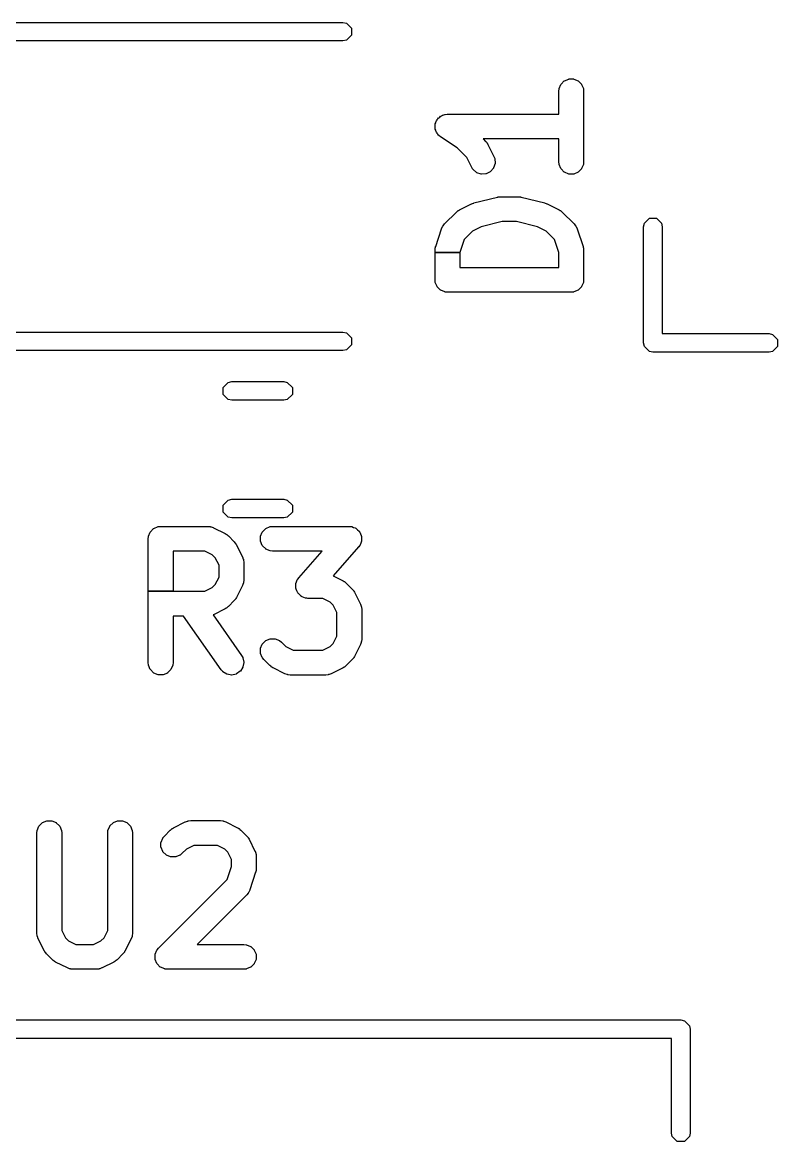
# Model space of a CAD drawing. Extents: x 125.7 to 173.8, y -124.1 to -88.3.
# Drawn here: x 146.62 to 151.5, y -106.06 to -98.83 of the extents above; entities that cross this region are included whole.
import ezdxf

# ---------------------------------------------------------------- set-up
doc = ezdxf.new("R2010")
doc.units = 0
doc.layers.add('BLACK', color=7, linetype='CONTINUOUS')

msp = doc.modelspace()

# ---------------------------------------------------------------- linework, layer by layer
at = {"layer": 'BLACK', "linetype": 'CONTINUOUS'}
for p, q in [((144.8275, -98.8275), (148.6875, -98.8275)), ((148.6875, -98.8275), (148.710461, -98.832067)), ((148.710461, -98.832067), (148.742933, -98.864539)), ((148.742933, -98.864539), (148.742933, -98.910461)), ((148.6875, -98.9475), (144.8875, -98.9475)), ((148.710461, -98.942933), (148.6875, -98.9475)), ((148.742933, -98.910461), (148.710461, -98.942933)), ((150.084117, -99.254883), (150.095316, -99.227847)), ((150.095316, -99.227847), (150.096399, -99.226224)), ((150.096399, -99.226224), (150.117091, -99.205532)), ((150.117091, -99.205532), (150.118714, -99.204449)), ((150.118714, -99.204449), (150.14575, -99.19325)), ((150.14575, -99.19325), (150.147663, -99.192869)), ((150.147663, -99.192869), (150.176927, -99.192869)), ((150.176927, -99.192869), (150.17884, -99.19325)), ((150.17884, -99.19325), (150.205876, -99.204449)), ((150.205876, -99.204449), (150.207499, -99.205532)), ((150.207499, -99.205532), (150.228191, -99.226224)), ((150.228191, -99.226224), (150.229274, -99.227847)), ((150.229274, -99.227847), (150.240473, -99.254883)), ((150.082295, -99.271428), (150.082319, -99.270938)), ((150.082295, -99.419999), (150.082295, -99.271428)), ((150.082319, -99.270938), (150.08376, -99.256306)), ((150.08376, -99.256306), (150.084117, -99.254883)), ((150.240473, -99.254883), (150.24083, -99.256306)), ((150.24083, -99.256306), (150.242271, -99.270938)), ((150.242271, -99.270938), (150.242295, -99.271428)), ((150.242295, -99.271428), (150.242295, -99.728571)), ((149.295316, -99.456417), (149.296399, -99.454796)), ((149.296399, -99.454796), (149.301244, -99.44995)), ((149.301244, -99.44995), (149.305047, -99.444247)), ((149.305047, -99.444247), (149.306424, -99.442867)), ((149.306424, -99.442867), (149.312187, -99.439006)), ((149.312187, -99.439006), (149.317092, -99.434103)), ((149.317092, -99.434103), (149.318713, -99.43302)), ((149.318713, -99.43302), (149.325042, -99.430397)), ((149.325042, -99.430397), (149.33074, -99.426583)), ((149.33074, -99.426583), (149.332541, -99.425835)), ((149.332541, -99.425835), (149.339339, -99.424474)), ((149.339339, -99.424474), (149.34575, -99.42182)), ((149.34575, -99.42182), (149.347173, -99.421464)), ((149.347173, -99.421464), (149.361651, -99.420038)), ((149.361651, -99.420038), (149.361656, -99.420094)), ((149.361656, -99.420094), (149.361778, -99.420094)), ((149.361772, -99.420026), (149.361825, -99.420021)), ((149.361778, -99.420094), (149.361772, -99.420026)), ((149.361825, -99.420021), (149.362295, -99.419999)), ((149.362295, -99.419999), (150.082295, -99.419999)), ((149.28239, -99.499107), (149.283736, -99.492302)), ((149.282392, -99.501058), (149.28239, -99.499107)), ((149.283736, -99.507778), (149.282392, -99.501058)), ((149.283736, -99.485367), (149.284116, -99.483454)), ((149.283736, -99.492302), (149.283736, -99.485367)), ((149.283736, -99.514631), (149.283736, -99.507778)), ((149.284116, -99.516544), (149.283736, -99.514631)), ((149.284116, -99.483454), (149.286738, -99.47712)), ((149.28677, -99.522953), (149.284116, -99.516544)), ((149.286738, -99.47712), (149.288069, -99.470399)), ((149.288131, -99.529753), (149.28677, -99.522953)), ((149.288069, -99.470399), (149.288814, -99.468597)), ((149.288814, -99.468597), (149.29266, -99.462826)), ((149.29266, -99.462826), (149.295316, -99.456417)), ((149.288879, -99.531554), (149.288131, -99.529753)), ((149.292693, -99.53725), (149.288879, -99.531554)), ((149.295316, -99.543581), (149.292693, -99.53725)), ((149.296399, -99.545203), (149.295316, -99.543581)), ((149.301306, -99.55011), (149.296399, -99.545203)), ((149.305163, -99.555869), (149.301306, -99.55011)), ((149.306149, -99.556955), (149.305163, -99.555869)), ((149.317407, -99.566175), (149.306149, -99.556955)), ((149.317444, -99.566129), (149.317407, -99.566175)), ((149.317537, -99.566191), (149.317444, -99.566129)), ((149.317493, -99.566246), (149.317537, -99.566191)), ((149.317536, -99.566281), (149.317493, -99.566246)), ((149.317918, -99.566563), (149.317536, -99.566281)), ((149.425611, -99.638358), (149.317918, -99.566563)), ((150.082295, -99.579999), (149.593528, -99.579999)), ((149.593528, -99.579999), (149.60934, -99.595811)), ((149.60934, -99.595811), (149.609669, -99.596175)), ((149.609669, -99.596175), (149.614118, -99.601597)), ((150.082295, -99.728571), (150.082295, -99.579999)), ((149.487023, -99.69977), (149.425611, -99.638358)), ((149.614118, -99.601597), (149.615297, -99.602619)), ((149.615297, -99.602619), (149.616253, -99.603734)), ((149.616253, -99.603734), (149.617505, -99.605724)), ((149.617505, -99.605724), (149.618995, -99.607539)), ((149.618995, -99.607539), (149.61975, -99.608798)), ((149.61975, -99.608798), (149.620344, -99.610232)), ((149.620344, -99.610232), (149.624085, -99.616176)), ((149.624085, -99.616176), (149.624325, -99.616603)), ((149.624325, -99.616603), (149.66242, -99.692794)), ((149.519312, -99.764348), (149.487023, -99.69977)), ((149.67002, -99.739533), (149.660766, -99.767294)), ((149.66242, -99.692794), (149.662618, -99.693243)), ((149.662618, -99.693243), (149.667873, -99.706975)), ((149.667873, -99.706975), (149.66819, -99.708408)), ((149.66819, -99.708408), (149.670264, -99.737598)), ((149.670264, -99.737598), (149.67002, -99.739533)), ((150.082319, -99.729061), (150.082295, -99.728571)), ((150.08376, -99.743693), (150.082319, -99.729061)), ((150.084117, -99.745116), (150.08376, -99.743693)), ((150.095316, -99.772152), (150.084117, -99.745116)), ((150.240473, -99.745116), (150.229274, -99.772152)), ((150.24083, -99.743693), (150.240473, -99.745116)), ((150.242271, -99.729061), (150.24083, -99.743693)), ((150.242295, -99.728571), (150.242271, -99.729061)), ((149.519552, -99.764775), (149.519312, -99.764348)), ((149.527384, -99.777218), (149.519552, -99.764775)), ((149.52834, -99.778332), (149.527384, -99.777218)), ((149.550448, -99.797505), (149.52834, -99.778332)), ((149.552143, -99.798471), (149.550448, -99.797505)), ((149.579904, -99.807725), (149.552143, -99.798471)), ((149.581839, -99.807969), (149.579904, -99.807725)), ((149.611029, -99.805895), (149.581839, -99.807969)), ((149.612911, -99.80538), (149.611029, -99.805895)), ((149.639086, -99.792293), (149.612911, -99.80538)), ((149.640627, -99.791097), (149.639086, -99.792293)), ((149.6598, -99.768989), (149.640627, -99.791097)), ((149.660766, -99.767294), (149.6598, -99.768989)), ((150.096399, -99.773775), (150.095316, -99.772152)), ((150.117091, -99.794467), (150.096399, -99.773775)), ((150.118714, -99.79555), (150.117091, -99.794467)), ((150.14575, -99.806749), (150.118714, -99.79555)), ((150.147663, -99.80713), (150.14575, -99.806749)), ((150.176927, -99.80713), (150.147663, -99.80713)), ((150.17884, -99.806749), (150.176927, -99.80713)), ((150.205876, -99.79555), (150.17884, -99.806749)), ((150.207499, -99.794467), (150.205876, -99.79555)), ((150.228191, -99.773775), (150.207499, -99.794467)), ((150.229274, -99.772152), (150.228191, -99.773775)), ((149.533367, -99.993816), (149.685749, -99.95572)), ((149.685749, -99.95572), (149.686229, -99.955625)), ((149.686229, -99.955625), (149.688155, -99.955339)), ((149.688155, -99.955339), (149.688612, -99.955151)), ((149.688612, -99.955151), (149.69003, -99.954797)), ((149.69003, -99.954797), (149.695428, -99.954265)), ((149.695428, -99.954265), (149.700775, -99.953475)), ((149.700775, -99.953475), (149.70224, -99.953475)), ((149.70224, -99.953475), (149.702723, -99.953546)), ((149.702723, -99.953546), (149.704663, -99.953356)), ((149.704663, -99.953356), (149.705152, -99.953332)), ((149.705152, -99.953332), (149.819438, -99.953332)), ((149.819438, -99.953332), (149.819927, -99.953356)), ((149.819927, -99.953356), (149.821867, -99.953546)), ((149.821867, -99.953546), (149.822351, -99.953475)), ((149.822351, -99.953475), (149.823815, -99.953475)), ((149.823815, -99.953475), (149.829161, -99.954265)), ((149.829161, -99.954265), (149.83456, -99.954797)), ((149.83456, -99.954797), (149.835981, -99.955153)), ((149.835981, -99.955153), (149.836431, -99.955339)), ((149.836431, -99.955339), (149.838361, -99.955625)), ((149.838361, -99.955625), (149.838842, -99.95572)), ((149.838842, -99.95572), (149.991223, -99.993816)), ((149.440803, -100.037969), (149.516994, -99.999874)), ((149.516994, -99.999874), (149.517439, -99.999678)), ((149.517439, -99.999678), (149.518026, -99.999452)), ((149.518026, -99.999452), (149.519052, -99.998906)), ((149.519052, -99.998906), (149.525147, -99.996726)), ((149.525147, -99.996726), (149.531176, -99.994421)), ((149.531176, -99.994421), (149.532303, -99.99417)), ((149.532303, -99.99417), (149.532901, -99.993957)), ((149.532901, -99.993957), (149.533367, -99.993816)), ((149.991223, -99.993816), (149.99169, -99.993958)), ((149.99169, -99.993958), (149.992281, -99.994169)), ((149.992281, -99.994169), (149.993414, -99.994421)), ((149.993414, -99.994421), (149.999441, -99.996726)), ((149.999441, -99.996726), (150.005538, -99.998906)), ((150.005538, -99.998906), (150.006561, -99.999452)), ((150.006561, -99.999452), (150.007149, -99.999677)), ((150.007149, -99.999677), (150.007596, -99.999874)), ((150.007596, -99.999874), (150.083786, -100.037969)), ((149.343821, -100.129144), (149.420011, -100.052954)), ((149.420011, -100.052954), (149.420374, -100.052626)), ((149.420374, -100.052626), (149.425799, -100.048171)), ((149.425799, -100.048171), (149.426821, -100.046995)), ((149.426821, -100.046995), (149.427931, -100.046043)), ((149.427931, -100.046043), (149.429916, -100.044791)), ((149.429916, -100.044791), (149.431741, -100.043296)), ((149.431741, -100.043296), (149.432998, -100.042543)), ((149.432998, -100.042543), (149.434437, -100.041946)), ((149.434437, -100.041946), (149.440376, -100.038209)), ((149.440376, -100.038209), (149.440803, -100.037969)), ((150.083786, -100.037969), (150.084214, -100.038209)), ((150.084214, -100.038209), (150.090157, -100.041949)), ((150.090157, -100.041949), (150.091589, -100.042543)), ((150.091589, -100.042543), (150.092848, -100.043297)), ((150.092848, -100.043297), (150.094664, -100.044787)), ((150.094664, -100.044787), (150.096657, -100.046042)), ((150.096657, -100.046042), (150.097771, -100.046997)), ((150.097771, -100.046997), (150.098794, -100.048177)), ((150.098794, -100.048177), (150.104214, -100.052625)), ((150.104214, -100.052625), (150.104578, -100.052954)), ((150.104578, -100.052954), (150.180769, -100.129144)), ((150.634567, -100.124539), (150.667039, -100.092067)), ((150.667039, -100.092067), (150.712961, -100.092067)), ((150.712961, -100.092067), (150.745433, -100.124539)), ((149.286401, -100.274701), (149.324496, -100.160415)), ((149.324496, -100.160415), (149.324673, -100.159958)), ((149.324673, -100.159958), (149.330667, -100.146533)), ((149.330667, -100.146533), (149.331455, -100.145296)), ((149.331455, -100.145296), (149.332689, -100.143872)), ((149.332689, -100.143872), (149.333411, -100.142131)), ((149.333411, -100.142131), (149.334165, -100.140873)), ((149.334165, -100.140873), (149.343492, -100.129508)), ((149.343492, -100.129508), (149.343821, -100.129144)), ((149.52397, -100.175269), (149.470311, -100.228928)), ((149.580688, -100.14691), (149.52397, -100.175269)), ((149.715004, -100.113332), (149.580688, -100.14691)), ((149.809586, -100.113332), (149.715004, -100.113332)), ((149.943898, -100.14691), (149.809586, -100.113332)), ((150.000618, -100.17527), (149.943898, -100.14691)), ((150.054279, -100.22893), (150.000618, -100.17527)), ((150.180769, -100.129144), (150.181098, -100.129508)), ((150.181098, -100.129508), (150.190425, -100.140873)), ((150.190425, -100.140873), (150.19118, -100.142132)), ((150.19118, -100.142132), (150.191901, -100.143873)), ((150.191901, -100.143873), (150.193134, -100.145295)), ((150.193134, -100.145295), (150.193923, -100.146533)), ((150.193923, -100.146533), (150.199917, -100.159958)), ((150.199917, -100.159958), (150.200094, -100.160415)), ((150.200094, -100.160415), (150.238189, -100.274701)), ((150.63, -100.1475), (150.634567, -100.124539)), ((150.63, -100.8975), (150.63, -100.1475)), ((150.745433, -100.124539), (150.75, -100.1475)), ((150.75, -100.1475), (150.75, -100.8375)), ((149.470311, -100.228928), (149.442295, -100.312977)), ((150.082295, -100.312978), (150.054279, -100.22893)), ((149.282295, -100.299999), (149.282319, -100.299509)), ((149.282295, -100.312977), (149.282295, -100.299999)), ((149.282295, -100.490475), (149.282295, -100.312977)), ((149.282295, -100.312977), (149.442295, -100.312977)), ((149.442295, -100.312977), (149.282295, -100.312977)), ((149.282319, -100.299509), (149.283006, -100.292521)), ((149.282897, -100.290973), (149.283008, -100.289512)), ((149.283006, -100.292521), (149.282897, -100.290973)), ((149.283008, -100.289512), (149.283528, -100.287219)), ((149.283528, -100.287219), (149.28376, -100.284876)), ((149.28376, -100.284876), (149.284116, -100.283455)), ((149.284116, -100.283455), (149.284713, -100.282011)), ((149.284713, -100.282011), (149.286269, -100.275173)), ((149.286269, -100.275173), (149.286401, -100.274701)), ((149.442295, -100.312977), (149.442295, -100.410475)), ((150.082295, -100.410475), (150.082295, -100.312978)), ((150.238189, -100.274701), (150.238322, -100.275174)), ((150.238322, -100.275174), (150.239877, -100.282015)), ((150.239877, -100.282015), (150.240473, -100.283453)), ((150.240473, -100.283453), (150.24083, -100.284878)), ((150.24083, -100.284878), (150.24106, -100.287221)), ((150.24106, -100.287221), (150.241581, -100.28951)), ((150.241581, -100.28951), (150.241693, -100.290975)), ((150.241693, -100.290975), (150.241582, -100.292523)), ((150.241582, -100.292523), (150.242271, -100.299509)), ((150.242271, -100.299509), (150.242295, -100.299999)), ((150.242295, -100.299999), (150.242295, -100.490475)), ((149.442295, -100.410475), (150.082295, -100.410475)), ((149.282319, -100.490965), (149.282295, -100.490475)), ((149.28376, -100.505597), (149.282319, -100.490965)), ((149.284117, -100.50702), (149.28376, -100.505597)), ((149.295316, -100.534056), (149.284117, -100.50702)), ((149.296399, -100.535679), (149.295316, -100.534056)), ((149.317091, -100.556371), (149.296399, -100.535679)), ((150.228191, -100.535679), (150.207499, -100.556371)), ((150.229274, -100.534056), (150.228191, -100.535679)), ((150.240473, -100.50702), (150.229274, -100.534056)), ((150.24083, -100.505597), (150.240473, -100.50702)), ((150.242271, -100.490965), (150.24083, -100.505597)), ((150.242295, -100.490475), (150.242271, -100.490965)), ((149.318714, -100.557454), (149.317091, -100.556371)), ((149.34575, -100.568653), (149.318714, -100.557454)), ((149.347173, -100.56901), (149.34575, -100.568653)), ((149.361805, -100.570451), (149.347173, -100.56901)), ((149.362295, -100.570475), (149.361805, -100.570451)), ((150.162295, -100.570475), (149.362295, -100.570475)), ((150.162785, -100.570451), (150.162295, -100.570475)), ((150.177417, -100.56901), (150.162785, -100.570451)), ((150.17884, -100.568653), (150.177417, -100.56901)), ((150.205876, -100.557454), (150.17884, -100.568653)), ((150.207499, -100.556371), (150.205876, -100.557454)), ((144.8875, -100.8275), (148.6875, -100.8275)), ((148.6875, -100.8275), (148.710461, -100.832067)), ((148.710461, -100.832067), (148.742933, -100.864539)), ((148.742933, -100.864539), (148.742933, -100.910461)), ((150.634567, -100.920461), (150.63, -100.8975)), ((150.75, -100.8375), (151.44, -100.8375)), ((151.44, -100.8375), (151.462961, -100.842067)), ((151.462961, -100.842067), (151.495433, -100.874539)), ((151.495433, -100.874539), (151.495433, -100.920461)), ((148.6875, -100.9475), (144.8275, -100.9475)), ((148.710461, -100.942933), (148.6875, -100.9475)), ((148.742933, -100.910461), (148.710461, -100.942933)), ((150.667039, -100.952933), (150.634567, -100.920461)), ((150.69, -100.9575), (150.667039, -100.952933)), ((151.44, -100.9575), (150.69, -100.9575)), ((151.462961, -100.952933), (151.44, -100.9575)), ((151.495433, -100.920461), (151.462961, -100.952933)), ((147.914446, -101.184539), (147.946918, -101.152067)), ((147.914446, -101.230461), (147.914446, -101.184539)), ((147.946918, -101.152067), (147.969879, -101.1475)), ((147.969879, -101.1475), (148.305121, -101.1475)), ((148.305121, -101.1475), (148.328082, -101.152067)), ((148.328082, -101.152067), (148.360554, -101.184539)), ((148.360554, -101.184539), (148.360554, -101.230461)), ((147.946918, -101.262933), (147.914446, -101.230461)), ((147.969879, -101.2675), (147.946918, -101.262933)), ((148.328082, -101.262933), (148.305121, -101.2675)), ((148.360554, -101.230461), (148.328082, -101.262933)), ((148.305121, -101.2675), (147.969879, -101.2675)), ((147.914446, -101.944539), (147.946918, -101.912067)), ((147.946918, -101.912067), (147.969879, -101.9075)), ((147.969879, -101.9075), (148.305121, -101.9075)), ((148.305121, -101.9075), (148.328082, -101.912067)), ((148.328082, -101.912067), (148.360554, -101.944539)), ((147.914446, -101.990461), (147.914446, -101.944539)), ((148.360554, -101.944539), (148.360554, -101.990461)), ((147.946918, -102.022933), (147.914446, -101.990461)), ((147.969879, -102.0275), (147.946918, -102.022933)), ((148.305121, -102.0275), (147.969879, -102.0275)), ((148.328082, -102.022933), (148.305121, -102.0275)), ((148.360554, -101.990461), (148.328082, -102.022933)), ((147.431346, -102.14575), (147.442545, -102.118714)), ((147.442545, -102.118714), (147.443628, -102.117091)), ((147.443628, -102.117091), (147.46432, -102.096399)), ((147.46432, -102.096399), (147.465943, -102.095316)), ((147.465943, -102.095316), (147.492979, -102.084117)), ((147.492979, -102.084117), (147.494402, -102.08376)), ((147.494402, -102.08376), (147.509034, -102.082319)), ((147.509034, -102.082319), (147.509524, -102.082295)), ((147.509524, -102.082295), (147.814286, -102.082295)), ((147.814286, -102.082295), (147.814776, -102.082319)), ((147.814776, -102.082319), (147.829408, -102.08376)), ((147.829408, -102.08376), (147.830831, -102.084117)), ((147.830831, -102.084117), (147.83257, -102.084837)), ((147.83257, -102.084837), (147.834449, -102.084971)), ((147.834449, -102.084971), (147.835882, -102.085288)), ((147.835882, -102.085288), (147.849614, -102.090543)), ((147.849614, -102.090543), (147.850063, -102.090741)), ((147.850063, -102.090741), (147.926253, -102.128836)), ((147.926253, -102.128836), (147.92668, -102.129076)), ((147.92668, -102.129076), (147.932621, -102.132814)), ((148.155155, -102.14575), (148.166354, -102.118714)), ((148.166354, -102.118714), (148.167437, -102.117091)), ((148.167437, -102.117091), (148.188129, -102.096399)), ((148.188129, -102.096399), (148.189752, -102.095316)), ((148.189752, -102.095316), (148.216788, -102.084117)), ((148.216788, -102.084117), (148.218211, -102.08376)), ((148.218211, -102.08376), (148.232843, -102.082319)), ((148.232843, -102.082319), (148.233333, -102.082295)), ((148.233333, -102.082295), (148.728571, -102.082295)), ((148.728571, -102.082295), (148.729061, -102.082319)), ((148.729061, -102.082319), (148.736383, -102.083039)), ((148.736383, -102.083039), (148.737946, -102.082936)), ((148.737946, -102.082936), (148.739877, -102.083188)), ((148.739877, -102.083188), (148.740694, -102.083463)), ((148.740694, -102.083463), (148.743694, -102.08376)), ((148.743694, -102.08376), (148.745116, -102.084117)), ((148.745116, -102.084117), (148.756211, -102.088712)), ((148.756211, -102.088712), (148.7676, -102.092565)), ((148.7676, -102.092565), (148.769289, -102.093537)), ((148.769289, -102.093537), (148.770574, -102.094661)), ((148.770574, -102.094661), (148.772154, -102.095316)), ((148.772154, -102.095316), (148.773775, -102.096399)), ((148.773775, -102.096399), (148.782276, -102.1049)), ((148.782276, -102.1049), (148.791314, -102.112808)), ((148.791314, -102.112808), (148.792504, -102.114355)), ((148.792504, -102.114355), (148.79326, -102.115884)), ((148.79326, -102.115884), (148.794467, -102.117091)), ((148.794467, -102.117091), (148.79555, -102.118714)), ((148.79555, -102.118714), (148.800139, -102.129794)), ((148.800139, -102.129794), (148.805476, -102.140585)), ((147.429524, -102.162295), (147.429548, -102.161805)), ((147.429524, -102.501342), (147.429524, -102.162295)), ((147.429548, -102.161805), (147.430989, -102.147173)), ((147.430989, -102.147173), (147.431346, -102.14575)), ((147.932621, -102.132814), (147.934059, -102.133411)), ((147.934059, -102.133411), (147.935317, -102.134166)), ((147.935317, -102.134166), (147.937127, -102.135652)), ((147.937127, -102.135652), (147.939123, -102.136908)), ((147.939123, -102.136908), (147.940238, -102.137864)), ((147.940238, -102.137864), (147.941261, -102.139044)), ((147.941261, -102.139044), (147.946681, -102.143492)), ((147.946681, -102.143492), (147.947045, -102.143821)), ((147.947045, -102.143821), (147.98514, -102.181916)), ((147.98514, -102.181916), (147.985469, -102.18228)), ((147.985469, -102.18228), (147.98992, -102.187704)), ((147.98992, -102.187704), (147.991095, -102.188723)), ((147.991095, -102.188723), (147.992051, -102.189837)), ((147.992051, -102.189837), (147.993302, -102.191824)), ((147.993302, -102.191824), (147.994796, -102.193645)), ((147.994796, -102.193645), (147.99555, -102.194904)), ((147.99555, -102.194904), (147.996144, -102.19634)), ((147.996144, -102.19634), (147.999884, -102.20228)), ((147.999884, -102.20228), (148.000125, -102.202708)), ((148.000125, -102.202708), (148.038221, -102.278898)), ((148.154774, -102.147663), (148.155155, -102.14575)), ((148.154774, -102.176927), (148.154774, -102.147663)), ((148.155155, -102.17884), (148.154774, -102.176927)), ((148.166354, -102.205876), (148.155155, -102.17884)), ((148.797632, -102.20263), (148.79588, -102.205079)), ((148.798301, -102.201324), (148.797632, -102.20263)), ((148.80215, -102.189941), (148.798301, -102.201324)), ((148.806749, -102.178841), (148.80215, -102.189941)), ((148.805476, -102.140585), (148.805983, -102.14247)), ((148.805983, -102.14247), (148.806096, -102.144174)), ((148.806096, -102.144174), (148.806749, -102.14575)), ((148.806749, -102.14575), (148.80713, -102.147663)), ((148.80713, -102.176927), (148.806749, -102.178841)), ((148.80713, -102.147663), (148.80713, -102.159669)), ((148.80713, -102.159669), (148.80793, -102.171668)), ((148.807677, -102.173603), (148.80713, -102.175219)), ((148.80713, -102.175219), (148.80713, -102.176927)), ((148.80793, -102.171668), (148.807677, -102.173603)), ((147.795401, -102.242295), (147.589524, -102.242295)), ((147.589524, -102.242295), (147.589524, -102.501342)), ((147.843085, -102.266137), (147.795401, -102.242295)), ((147.862824, -102.285876), (147.843085, -102.266137)), ((148.167437, -102.207499), (148.166354, -102.205876)), ((148.188129, -102.228191), (148.167437, -102.207499)), ((148.189752, -102.229274), (148.188129, -102.228191)), ((148.216788, -102.240473), (148.189752, -102.229274)), ((148.218211, -102.24083), (148.216788, -102.240473)), ((148.232843, -102.242271), (148.218211, -102.24083)), ((148.233333, -102.242295), (148.232843, -102.242271)), ((148.55227, -102.242295), (148.233333, -102.242295)), ((148.401699, -102.414376), (148.55227, -102.242295)), ((148.788778, -102.214975), (148.625078, -102.402058)), ((148.789083, -102.214589), (148.788778, -102.214975)), ((148.793361, -102.208602), (148.789083, -102.214589)), ((148.794465, -102.2075), (148.793361, -102.208602)), ((148.795551, -102.205875), (148.794465, -102.2075)), ((148.79588, -102.205079), (148.795551, -102.205875)), ((147.886667, -102.333561), (147.862824, -102.285876)), ((147.886667, -102.410074), (147.886667, -102.333561)), ((148.038221, -102.278898), (148.038419, -102.279347)), ((148.038419, -102.279347), (148.043674, -102.293079)), ((148.043674, -102.293079), (148.043991, -102.294512)), ((148.043991, -102.294512), (148.044124, -102.296391)), ((148.044124, -102.296391), (148.044845, -102.298131)), ((148.044845, -102.298131), (148.045202, -102.299554)), ((148.045202, -102.299554), (148.046643, -102.314186)), ((148.046643, -102.314186), (148.046667, -102.314676)), ((148.046667, -102.314676), (148.046667, -102.428961)), ((147.862822, -102.457762), (147.886667, -102.410074)), ((148.397113, -102.420748), (148.401395, -102.414761)), ((148.401395, -102.414761), (148.401699, -102.414376)), ((148.625078, -102.402058), (148.688158, -102.433598)), ((147.795401, -102.501342), (147.843086, -102.477499)), ((147.843086, -102.477499), (147.862822, -102.457762)), ((148.038221, -102.464739), (148.000125, -102.540929)), ((148.038419, -102.46429), (148.038221, -102.464739)), ((148.043674, -102.450558), (148.038419, -102.46429)), ((148.043991, -102.449125), (148.043674, -102.450558)), ((148.044124, -102.447245), (148.043991, -102.449125)), ((148.044845, -102.445507), (148.044124, -102.447245)), ((148.045202, -102.444083), (148.044845, -102.445507)), ((148.046643, -102.429451), (148.045202, -102.444083)), ((148.046667, -102.428961), (148.046643, -102.429451)), ((148.382547, -102.457684), (148.382799, -102.45575)), ((148.383346, -102.469671), (148.382547, -102.457684)), ((148.382799, -102.45575), (148.383346, -102.454131)), ((148.383346, -102.452425), (148.383727, -102.450512)), ((148.383346, -102.454131), (148.383346, -102.452425)), ((148.383346, -102.481689), (148.383346, -102.469671)), ((148.383726, -102.483601), (148.383346, -102.481689)), ((148.384378, -102.485178), (148.383726, -102.483601)), ((148.383727, -102.450512), (148.388325, -102.439409)), ((148.384493, -102.486883), (148.384378, -102.485178)), ((148.385, -102.488765), (148.384493, -102.486883)), ((148.390328, -102.499541), (148.385, -102.488765)), ((148.388325, -102.439409), (148.392175, -102.428028)), ((148.392175, -102.428028), (148.392843, -102.426723)), ((148.392843, -102.426723), (148.394597, -102.424268)), ((148.394597, -102.424268), (148.394927, -102.423473)), ((148.394927, -102.423473), (148.396008, -102.421855)), ((148.396008, -102.421855), (148.397113, -102.420748)), ((148.688158, -102.433598), (148.688585, -102.433838)), ((148.688585, -102.433838), (148.694526, -102.437576)), ((148.694526, -102.437576), (148.695964, -102.438173)), ((148.695964, -102.438173), (148.697222, -102.438928)), ((148.697222, -102.438928), (148.699032, -102.440414)), ((148.699032, -102.440414), (148.701028, -102.44167)), ((148.701028, -102.44167), (148.702143, -102.442626)), ((148.702143, -102.442626), (148.703166, -102.443806)), ((148.703166, -102.443806), (148.708586, -102.448254)), ((148.708586, -102.448254), (148.70895, -102.448583)), ((148.70895, -102.448583), (148.747045, -102.486678)), ((148.747045, -102.486678), (148.747374, -102.487042)), ((148.747374, -102.487042), (148.751823, -102.492464)), ((147.429524, -102.962295), (147.429524, -102.501342)), ((147.429524, -102.501342), (147.589524, -102.501342)), ((147.589524, -102.501342), (147.429524, -102.501342)), ((147.589524, -102.501342), (147.795401, -102.501342)), ((147.98514, -102.561721), (147.947045, -102.599816)), ((147.98547, -102.561356), (147.98514, -102.561721)), ((147.98992, -102.555931), (147.98547, -102.561356)), ((147.991094, -102.554915), (147.98992, -102.555931)), ((147.992052, -102.553799), (147.991094, -102.554915)), ((147.993301, -102.551813), (147.992052, -102.553799)), ((147.994796, -102.549993), (147.993301, -102.551813)), ((147.995551, -102.548733), (147.994796, -102.549993)), ((147.996148, -102.54729), (147.995551, -102.548733)), ((147.999884, -102.541357), (147.996148, -102.54729)), ((148.000125, -102.540929), (147.999884, -102.541357)), ((148.394926, -102.510639), (148.390328, -102.499541)), ((148.396009, -102.512261), (148.394926, -102.510639)), ((148.397214, -102.513466), (148.396009, -102.512261)), ((148.397972, -102.514998), (148.397214, -102.513466)), ((148.399162, -102.516544), (148.397972, -102.514998)), ((148.408198, -102.52445), (148.399162, -102.516544)), ((148.416701, -102.532953), (148.408198, -102.52445)), ((148.418323, -102.534036), (148.416701, -102.532953)), ((148.419898, -102.534688), (148.418323, -102.534036)), ((148.421186, -102.535815), (148.419898, -102.534688)), ((148.422876, -102.536788), (148.421186, -102.535815)), ((148.434265, -102.540639), (148.422876, -102.536788)), ((148.445359, -102.545235), (148.434265, -102.540639)), ((148.446784, -102.545592), (148.445359, -102.545235)), ((148.449783, -102.545886), (148.446784, -102.545592)), ((148.450596, -102.546162), (148.449783, -102.545886)), ((148.452534, -102.546415), (148.450596, -102.546162)), ((148.454087, -102.54631), (148.452534, -102.546415)), ((148.461414, -102.547033), (148.454087, -102.54631)), ((148.461905, -102.547057), (148.461414, -102.547033)), ((148.557305, -102.547057), (148.461905, -102.547057)), ((148.60499, -102.570899), (148.557305, -102.547057)), ((148.751823, -102.492464), (148.753002, -102.493486)), ((148.753002, -102.493486), (148.753958, -102.494601)), ((148.753958, -102.494601), (148.75521, -102.496591)), ((148.75521, -102.496591), (148.7567, -102.498406)), ((148.7567, -102.498406), (148.757455, -102.499665)), ((148.757455, -102.499665), (148.758049, -102.501099)), ((148.758049, -102.501099), (148.76179, -102.507043)), ((148.76179, -102.507043), (148.76203, -102.50747)), ((148.76203, -102.50747), (148.800125, -102.583661)), ((147.926253, -102.614801), (147.850063, -102.652896)), ((147.926681, -102.61456), (147.926253, -102.614801)), ((147.932617, -102.610822), (147.926681, -102.61456)), ((147.934057, -102.610227), (147.932617, -102.610822)), ((147.935318, -102.60947), (147.934057, -102.610227)), ((147.937127, -102.607983), (147.935318, -102.60947)), ((147.939121, -102.60673), (147.937127, -102.607983)), ((147.940239, -102.605771), (147.939121, -102.60673)), ((147.941259, -102.604593), (147.940239, -102.605771)), ((147.946681, -102.600145), (147.941259, -102.604593)), ((147.947045, -102.599816), (147.946681, -102.600145)), ((148.624728, -102.590637), (148.60499, -102.570899)), ((148.648571, -102.638322), (148.624728, -102.590637)), ((148.800125, -102.583661), (148.800323, -102.58411)), ((148.800323, -102.58411), (148.805578, -102.597842)), ((148.805578, -102.597842), (148.805896, -102.599276)), ((148.805896, -102.599276), (148.806028, -102.601154)), ((148.806028, -102.601154), (148.806749, -102.602892)), ((148.806749, -102.602892), (148.807106, -102.604316)), ((148.807106, -102.604316), (148.808547, -102.618948)), ((148.808547, -102.618948), (148.808571, -102.619438)), ((148.808571, -102.619438), (148.808571, -102.809914)), ((147.658348, -102.661342), (147.589524, -102.661342)), ((147.589524, -102.661342), (147.589524, -102.962295)), ((147.901128, -103.008171), (147.658348, -102.661342)), ((147.849614, -102.653094), (147.848244, -102.653617)), ((147.848244, -102.653617), (148.032205, -102.916418)), ((147.850063, -102.652896), (147.849614, -102.653094)), ((148.648571, -102.791028), (148.648571, -102.638322)), ((148.155155, -102.869559), (148.166354, -102.842523)), ((148.166354, -102.842523), (148.167437, -102.8409)), ((148.167437, -102.8409), (148.18813, -102.820207)), ((148.18813, -102.820207), (148.189753, -102.819124)), ((148.189753, -102.819124), (148.21679, -102.807926)), ((148.21679, -102.807926), (148.218703, -102.807545)), ((148.218703, -102.807545), (148.247965, -102.807545)), ((148.247965, -102.807545), (148.249878, -102.807926)), ((148.249878, -102.807926), (148.276914, -102.819125)), ((148.276914, -102.819125), (148.278173, -102.819879)), ((148.278173, -102.819879), (148.289539, -102.829207)), ((148.289539, -102.829207), (148.289903, -102.829537)), ((148.289903, -102.829537), (148.318817, -102.858452)), ((148.60499, -102.858452), (148.624727, -102.838715)), ((148.624727, -102.838715), (148.648571, -102.791028)), ((148.800125, -102.845691), (148.76203, -102.921881)), ((148.800323, -102.845242), (148.800125, -102.845691)), ((148.805578, -102.83151), (148.800323, -102.845242)), ((148.805896, -102.830076), (148.805578, -102.83151)), ((148.806028, -102.828198), (148.805896, -102.830076)), ((148.806749, -102.826461), (148.806028, -102.828198)), ((148.807106, -102.825036), (148.806749, -102.826461)), ((148.808547, -102.810404), (148.807106, -102.825036)), ((148.808571, -102.809914), (148.808547, -102.810404)), ((148.032205, -102.916418), (148.032466, -102.916833)), ((148.032466, -102.916833), (148.039677, -102.929646)), ((148.154774, -102.871472), (148.155155, -102.869559)), ((148.154774, -102.900734), (148.154774, -102.871472)), ((148.155155, -102.902647), (148.154774, -102.900734)), ((148.166353, -102.929684), (148.155155, -102.902647)), ((148.318817, -102.858452), (148.366504, -102.882295)), ((148.366504, -102.882295), (148.557305, -102.882295)), ((148.557305, -102.882295), (148.60499, -102.858452)), ((148.761789, -102.922309), (148.75805, -102.928246)), ((148.76203, -102.921881), (148.761789, -102.922309)), ((147.429548, -102.962785), (147.429524, -102.962295)), ((147.430989, -102.977417), (147.429548, -102.962785)), ((147.431346, -102.97884), (147.430989, -102.977417)), ((147.442545, -103.005876), (147.431346, -102.97884)), ((147.587702, -102.97884), (147.576503, -103.005876)), ((147.588059, -102.977417), (147.587702, -102.97884)), ((147.5895, -102.962785), (147.588059, -102.977417)), ((147.589524, -102.962295), (147.5895, -102.962785)), ((148.040781, -102.992174), (148.025054, -103.016853)), ((148.039677, -102.929646), (148.040202, -102.931017)), ((148.040202, -102.931017), (148.046531, -102.959588)), ((148.041488, -102.990356), (148.040781, -102.992174)), ((148.046573, -102.961538), (148.041488, -102.990356)), ((148.046531, -102.959588), (148.046573, -102.961538)), ((148.167107, -102.930943), (148.166353, -102.929684)), ((148.176434, -102.942308), (148.167107, -102.930943)), ((148.176763, -102.942671), (148.176434, -102.942308)), ((148.214858, -102.980767), (148.176763, -102.942671)), ((148.215222, -102.981097), (148.214858, -102.980767)), ((148.220642, -102.985545), (148.215222, -102.981097)), ((148.221666, -102.986726), (148.220642, -102.985545)), ((148.222781, -102.987682), (148.221666, -102.986726)), ((148.22477, -102.988934), (148.222781, -102.987682)), ((148.226587, -102.990425), (148.22477, -102.988934)), ((148.227846, -102.991179), (148.226587, -102.990425)), ((148.22928, -102.991773), (148.227846, -102.991179)), ((148.235224, -102.995514), (148.22928, -102.991773)), ((148.235651, -102.995754), (148.235224, -102.995514)), ((148.311842, -103.033849), (148.235651, -102.995754)), ((148.688158, -102.995754), (148.611967, -103.033849)), ((148.688586, -102.995513), (148.688158, -102.995754)), ((148.694522, -102.991775), (148.688586, -102.995513)), ((148.695962, -102.99118), (148.694522, -102.991775)), ((148.697222, -102.990424), (148.695962, -102.99118)), ((148.699032, -102.988937), (148.697222, -102.990424)), ((148.701028, -102.987682), (148.699032, -102.988937)), ((148.702143, -102.986725), (148.701028, -102.987682)), ((148.703164, -102.985546), (148.702143, -102.986725)), ((148.708587, -102.981097), (148.703164, -102.985546)), ((148.708951, -102.980767), (148.708587, -102.981097)), ((148.747046, -102.942671), (148.708951, -102.980767)), ((148.747375, -102.942308), (148.747046, -102.942671)), ((148.751822, -102.936887), (148.747375, -102.942308)), ((148.753, -102.935867), (148.751822, -102.936887)), ((148.753958, -102.93475), (148.753, -102.935867)), ((148.755209, -102.932759), (148.753958, -102.93475)), ((148.756701, -102.930944), (148.755209, -102.932759)), ((148.757457, -102.929682), (148.756701, -102.930944)), ((148.75805, -102.928246), (148.757457, -102.929682)), ((147.443628, -103.007499), (147.442545, -103.005876)), ((147.46432, -103.028191), (147.443628, -103.007499)), ((147.465943, -103.029274), (147.46432, -103.028191)), ((147.492979, -103.040473), (147.465943, -103.029274)), ((147.494892, -103.040854), (147.492979, -103.040473)), ((147.524156, -103.040854), (147.494892, -103.040854)), ((147.526069, -103.040473), (147.524156, -103.040854)), ((147.553105, -103.029274), (147.526069, -103.040473)), ((147.554728, -103.028191), (147.553105, -103.029274)), ((147.57542, -103.007499), (147.554728, -103.028191)), ((147.576503, -103.005876), (147.57542, -103.007499)), ((147.901429, -103.008559), (147.901128, -103.008171)), ((147.911001, -103.01972), (147.901429, -103.008559)), ((147.912109, -103.020682), (147.911001, -103.01972)), ((147.936788, -103.036409), (147.912109, -103.020682)), ((147.938606, -103.037116), (147.936788, -103.036409)), ((147.967423, -103.042201), (147.938606, -103.037116)), ((147.969373, -103.042159), (147.967423, -103.042201)), ((147.997944, -103.03583), (147.969373, -103.042159)), ((147.99973, -103.035044), (147.997944, -103.03583)), ((148.023704, -103.018262), (147.99973, -103.035044)), ((148.025054, -103.016853), (148.023704, -103.018262)), ((148.312291, -103.034047), (148.311842, -103.033849)), ((148.326023, -103.039302), (148.312291, -103.034047)), ((148.327457, -103.03962), (148.326023, -103.039302)), ((148.329335, -103.039752), (148.327457, -103.03962)), ((148.331073, -103.040473), (148.329335, -103.039752)), ((148.332497, -103.04083), (148.331073, -103.040473)), ((148.347129, -103.042271), (148.332497, -103.04083)), ((148.347619, -103.042295), (148.347129, -103.042271)), ((148.57619, -103.042295), (148.347619, -103.042295)), ((148.57668, -103.042271), (148.57619, -103.042295)), ((148.591312, -103.04083), (148.57668, -103.042271)), ((148.592737, -103.040473), (148.591312, -103.04083)), ((148.594474, -103.039752), (148.592737, -103.040473)), ((148.596352, -103.03962), (148.594474, -103.039752)), ((148.597786, -103.039302), (148.596352, -103.03962)), ((148.611518, -103.034047), (148.597786, -103.039302)), ((148.611967, -103.033849), (148.611518, -103.034047)), ((146.72458, -104.017091), (146.745272, -103.996399)), ((146.745272, -103.996399), (146.746895, -103.995316)), ((146.746895, -103.995316), (146.773931, -103.984117)), ((146.773931, -103.984117), (146.775844, -103.983736)), ((146.775844, -103.983736), (146.805108, -103.983736)), ((146.805108, -103.983736), (146.807021, -103.984117)), ((146.807021, -103.984117), (146.834057, -103.995316)), ((146.834057, -103.995316), (146.83568, -103.996399)), ((146.83568, -103.996399), (146.856372, -104.017091)), ((147.181723, -104.017091), (147.202415, -103.996399)), ((147.202415, -103.996399), (147.204038, -103.995316)), ((147.204038, -103.995316), (147.231074, -103.984117)), ((147.231074, -103.984117), (147.232987, -103.983736)), ((147.232987, -103.983736), (147.262251, -103.983736)), ((147.262251, -103.983736), (147.264164, -103.984117)), ((147.264164, -103.984117), (147.2912, -103.995316)), ((147.2912, -103.995316), (147.292823, -103.996399)), ((147.292823, -103.996399), (147.313515, -104.017091)), ((147.592794, -104.028836), (147.668984, -103.990741)), ((147.668984, -103.990741), (147.669433, -103.990543)), ((147.669433, -103.990543), (147.683165, -103.985288)), ((147.683165, -103.985288), (147.684597, -103.984971)), ((147.684597, -103.984971), (147.686473, -103.984837)), ((147.686473, -103.984837), (147.688216, -103.984116)), ((147.688216, -103.984116), (147.689639, -103.98376)), ((147.689639, -103.98376), (147.704271, -103.982319)), ((147.704271, -103.982319), (147.704761, -103.982295)), ((147.704761, -103.982295), (147.895237, -103.982295)), ((147.895237, -103.982295), (147.895727, -103.982319)), ((147.895727, -103.982319), (147.910359, -103.98376)), ((147.910359, -103.98376), (147.911782, -103.984117)), ((147.911782, -103.984117), (147.913521, -103.984837)), ((147.913521, -103.984837), (147.9154, -103.984971)), ((147.9154, -103.984971), (147.916833, -103.985288)), ((147.916833, -103.985288), (147.930565, -103.990543)), ((147.930565, -103.990543), (147.931014, -103.990741)), ((147.931014, -103.990741), (148.007205, -104.028836)), ((146.710476, -104.062295), (146.7105, -104.061805)), ((146.710476, -104.709914), (146.710476, -104.062295)), ((146.7105, -104.061805), (146.711941, -104.047173)), ((146.711941, -104.047173), (146.712298, -104.04575)), ((146.712298, -104.04575), (146.723497, -104.018714)), ((146.723497, -104.018714), (146.72458, -104.017091)), ((146.856372, -104.017091), (146.857455, -104.018714)), ((146.857455, -104.018714), (146.868654, -104.04575)), ((146.868654, -104.04575), (146.869011, -104.047173)), ((146.869011, -104.047173), (146.870452, -104.061805)), ((146.870452, -104.061805), (146.870476, -104.062295)), ((146.870476, -104.062295), (146.870476, -104.691029)), ((147.167619, -104.062295), (147.167643, -104.061805)), ((147.167619, -104.691027), (147.167619, -104.062295)), ((147.167643, -104.061805), (147.169084, -104.047173)), ((147.169084, -104.047173), (147.169441, -104.04575)), ((147.169441, -104.04575), (147.18064, -104.018714)), ((147.18064, -104.018714), (147.181723, -104.017091)), ((147.313515, -104.017091), (147.314598, -104.018714)), ((147.314598, -104.018714), (147.325797, -104.04575)), ((147.325797, -104.04575), (147.326154, -104.047173)), ((147.326154, -104.047173), (147.327595, -104.061805)), ((147.327595, -104.061805), (147.327619, -104.062295)), ((147.327619, -104.062295), (147.327619, -104.709914)), ((147.533578, -104.082279), (147.533908, -104.081915)), ((147.533908, -104.081915), (147.572004, -104.04382)), ((147.572004, -104.04382), (147.572367, -104.043491)), ((147.572367, -104.043491), (147.577789, -104.03904)), ((147.577789, -104.03904), (147.578811, -104.037863)), ((147.578811, -104.037863), (147.579923, -104.036909)), ((147.579923, -104.036909), (147.581913, -104.035655)), ((147.581913, -104.035655), (147.583733, -104.034163)), ((147.583733, -104.034163), (147.58499, -104.03341)), ((147.58499, -104.03341), (147.586426, -104.032814)), ((147.586426, -104.032814), (147.592367, -104.029076)), ((147.592367, -104.029076), (147.592794, -104.028836)), ((148.007205, -104.028836), (148.007632, -104.029076)), ((148.007632, -104.029076), (148.013573, -104.032814)), ((148.013573, -104.032814), (148.015011, -104.033411)), ((148.015011, -104.033411), (148.016269, -104.034166)), ((148.016269, -104.034166), (148.018079, -104.035652)), ((148.018079, -104.035652), (148.020075, -104.036908)), ((148.020075, -104.036908), (148.02119, -104.037864)), ((148.02119, -104.037864), (148.022213, -104.039044)), ((148.022213, -104.039044), (148.027633, -104.043492)), ((148.027633, -104.043492), (148.027997, -104.043821)), ((148.027997, -104.043821), (148.066092, -104.081916)), ((148.066092, -104.081916), (148.066421, -104.08228)), ((147.511916, -104.123853), (147.512297, -104.12194)), ((147.511916, -104.153115), (147.511916, -104.123853)), ((147.512297, -104.155028), (147.511916, -104.153115)), ((147.512297, -104.12194), (147.523496, -104.094904)), ((147.523496, -104.094904), (147.52425, -104.093645)), ((147.52425, -104.093645), (147.533578, -104.082279)), ((147.723646, -104.142295), (147.67596, -104.166137)), ((147.876352, -104.142295), (147.723646, -104.142295)), ((147.924037, -104.166137), (147.876352, -104.142295)), ((148.066421, -104.08228), (148.07087, -104.087702)), ((148.07087, -104.087702), (148.072049, -104.088724)), ((148.072049, -104.088724), (148.073005, -104.089839)), ((148.073005, -104.089839), (148.074257, -104.091829)), ((148.074257, -104.091829), (148.075747, -104.093644)), ((148.075747, -104.093644), (148.076502, -104.094903)), ((148.076502, -104.094903), (148.077096, -104.096337)), ((148.077096, -104.096337), (148.080837, -104.102281)), ((148.080837, -104.102281), (148.081077, -104.102708)), ((148.081077, -104.102708), (148.119172, -104.178899)), ((147.523495, -104.182065), (147.512297, -104.155028)), ((147.524578, -104.183688), (147.523495, -104.182065)), ((147.545271, -104.204381), (147.524578, -104.183688)), ((147.546894, -104.205464), (147.545271, -104.204381)), ((147.57393, -104.216663), (147.546894, -104.205464)), ((147.575843, -104.217044), (147.57393, -104.216663)), ((147.605105, -104.217044), (147.575843, -104.217044)), ((147.607018, -104.216663), (147.605105, -104.217044)), ((147.634055, -104.205465), (147.607018, -104.216663)), ((147.635314, -104.204711), (147.634055, -104.205465)), ((147.646679, -104.195384), (147.635314, -104.204711)), ((147.647043, -104.195055), (147.646679, -104.195384)), ((147.67596, -104.166137), (147.647043, -104.195055)), ((147.943775, -104.185875), (147.924037, -104.166137)), ((147.967618, -104.23356), (147.943775, -104.185875)), ((148.119172, -104.178899), (148.11937, -104.179348)), ((148.11937, -104.179348), (148.124625, -104.19308)), ((148.124625, -104.19308), (148.124943, -104.194514)), ((148.124943, -104.194514), (148.125075, -104.196392)), ((148.125075, -104.196392), (148.125796, -104.19813)), ((148.125796, -104.19813), (148.126153, -104.199554)), ((148.126153, -104.199554), (148.127594, -104.214186)), ((148.127594, -104.214186), (148.127618, -104.214676)), ((148.127618, -104.214676), (148.127618, -104.290866)), ((147.939601, -104.361934), (147.967618, -104.277885)), ((147.967618, -104.277885), (147.967618, -104.23356)), ((148.127594, -104.291357), (148.126905, -104.298341)), ((148.126905, -104.298341), (148.127016, -104.29989)), ((148.127618, -104.290866), (148.127594, -104.291357)), ((147.495811, -104.805726), (147.939601, -104.361934)), ((148.123512, -104.316164), (148.085417, -104.43045)), ((148.123645, -104.315691), (148.123512, -104.316164)), ((148.125199, -104.308851), (148.123645, -104.315691)), ((148.125796, -104.307413), (148.125199, -104.308851)), ((148.126153, -104.305987), (148.125796, -104.307413)), ((148.126383, -104.303642), (148.126153, -104.305987)), ((148.126904, -104.301355), (148.126383, -104.303642)), ((148.127016, -104.29989), (148.126904, -104.301355)), ((148.08524, -104.430907), (148.079246, -104.444332)), ((148.085417, -104.43045), (148.08524, -104.430907)), ((148.066092, -104.461721), (147.745518, -104.782295)), ((148.066421, -104.461357), (148.066092, -104.461721)), ((148.075749, -104.449992), (148.066421, -104.461357)), ((148.076504, -104.448732), (148.075749, -104.449992)), ((148.077224, -104.446991), (148.076504, -104.448732)), ((148.078457, -104.445571), (148.077224, -104.446991)), ((148.079246, -104.444332), (148.078457, -104.445571)), ((146.7105, -104.710404), (146.710476, -104.709914)), ((146.711941, -104.725036), (146.7105, -104.710404)), ((146.712298, -104.726459), (146.711941, -104.725036)), ((146.713018, -104.728198), (146.712298, -104.726459)), ((146.713152, -104.730077), (146.713018, -104.728198)), ((146.713469, -104.73151), (146.713152, -104.730077)), ((146.718724, -104.745242), (146.713469, -104.73151)), ((146.870476, -104.691029), (146.894319, -104.738715)), ((147.143775, -104.738713), (147.167619, -104.691027)), ((147.324625, -104.731511), (147.31937, -104.745243)), ((147.324943, -104.730077), (147.324625, -104.731511)), ((147.325075, -104.7282), (147.324943, -104.730077)), ((147.325797, -104.726461), (147.325075, -104.7282)), ((147.326154, -104.725036), (147.325797, -104.726461)), ((147.327595, -104.710404), (147.326154, -104.725036)), ((147.327619, -104.709914), (147.327595, -104.710404)), ((146.718922, -104.745691), (146.718724, -104.745242)), ((146.757017, -104.821881), (146.718922, -104.745691)), ((146.894319, -104.738715), (146.914055, -104.758452)), ((146.914055, -104.758452), (146.961742, -104.782295)), ((146.961742, -104.782295), (147.076353, -104.782295)), ((147.076353, -104.782295), (147.124035, -104.758453)), ((147.124035, -104.758453), (147.143775, -104.738713)), ((147.319172, -104.745692), (147.281077, -104.821882)), ((147.31937, -104.745243), (147.319172, -104.745692)), ((147.745518, -104.782295), (148.047618, -104.782295)), ((148.047618, -104.782295), (148.048108, -104.782319)), ((148.048108, -104.782319), (148.06274, -104.78376)), ((148.06274, -104.78376), (148.064163, -104.784117)), ((148.064163, -104.784117), (148.091199, -104.795316)), ((148.091199, -104.795316), (148.092822, -104.796399)), ((148.092822, -104.796399), (148.113514, -104.817091)), ((146.757257, -104.822309), (146.757017, -104.821881)), ((146.760997, -104.828252), (146.757257, -104.822309)), ((146.761591, -104.829684), (146.760997, -104.828252)), ((146.762345, -104.830943), (146.761591, -104.829684)), ((146.763835, -104.832759), (146.762345, -104.830943)), ((146.76509, -104.834752), (146.763835, -104.832759)), ((146.766045, -104.835866), (146.76509, -104.834752)), ((146.767225, -104.836889), (146.766045, -104.835866)), ((146.771672, -104.842308), (146.767225, -104.836889)), ((146.772001, -104.842671), (146.771672, -104.842308)), ((146.810096, -104.880767), (146.772001, -104.842671)), ((147.266093, -104.842671), (147.227998, -104.880767)), ((147.266422, -104.842308), (147.266093, -104.842671)), ((147.270873, -104.836883), (147.266422, -104.842308)), ((147.272047, -104.835866), (147.270873, -104.836883)), ((147.273004, -104.834751), (147.272047, -104.835866)), ((147.274256, -104.83276), (147.273004, -104.834751)), ((147.275748, -104.830944), (147.274256, -104.83276)), ((147.276504, -104.829684), (147.275748, -104.830944)), ((147.277101, -104.828241), (147.276504, -104.829684)), ((147.280836, -104.82231), (147.277101, -104.828241)), ((147.281077, -104.821882), (147.280836, -104.82231)), ((147.473821, -104.847663), (147.474202, -104.84575)), ((147.473821, -104.876927), (147.473821, -104.847663)), ((147.474202, -104.87884), (147.473821, -104.876927)), ((147.474202, -104.84575), (147.485401, -104.818714)), ((147.485401, -104.818714), (147.486155, -104.817455)), ((147.486155, -104.817455), (147.495482, -104.80609)), ((147.495482, -104.80609), (147.495811, -104.805726)), ((148.113514, -104.817091), (148.114597, -104.818714)), ((148.114597, -104.818714), (148.125796, -104.84575)), ((148.125796, -104.84575), (148.126177, -104.847663)), ((148.126177, -104.876927), (148.125796, -104.87884)), ((148.126177, -104.847663), (148.126177, -104.876927)), ((146.81046, -104.881097), (146.810096, -104.880767)), ((146.81588, -104.885545), (146.81046, -104.881097)), ((146.816904, -104.886726), (146.81588, -104.885545)), ((146.818019, -104.887682), (146.816904, -104.886726)), ((146.820008, -104.888934), (146.818019, -104.887682)), ((146.821825, -104.890425), (146.820008, -104.888934)), ((146.823084, -104.891179), (146.821825, -104.890425)), ((146.824518, -104.891773), (146.823084, -104.891179)), ((146.830462, -104.895514), (146.824518, -104.891773)), ((146.830889, -104.895754), (146.830462, -104.895514)), ((146.90708, -104.933849), (146.830889, -104.895754)), ((146.907529, -104.934047), (146.90708, -104.933849)), ((146.921261, -104.939302), (146.907529, -104.934047)), ((146.922695, -104.93962), (146.921261, -104.939302)), ((146.924573, -104.939752), (146.922695, -104.93962)), ((146.926311, -104.940473), (146.924573, -104.939752)), ((146.927735, -104.94083), (146.926311, -104.940473)), ((146.942367, -104.942271), (146.927735, -104.94083)), ((146.942857, -104.942295), (146.942367, -104.942271)), ((147.095238, -104.942295), (146.942857, -104.942295)), ((147.095728, -104.942271), (147.095238, -104.942295)), ((147.11036, -104.94083), (147.095728, -104.942271)), ((147.111785, -104.940473), (147.11036, -104.94083)), ((147.113522, -104.939752), (147.111785, -104.940473)), ((147.1154, -104.93962), (147.113522, -104.939752)), ((147.116834, -104.939302), (147.1154, -104.93962)), ((147.130566, -104.934047), (147.116834, -104.939302)), ((147.131015, -104.933849), (147.130566, -104.934047)), ((147.207205, -104.895754), (147.131015, -104.933849)), ((147.207633, -104.895513), (147.207205, -104.895754)), ((147.213569, -104.891775), (147.207633, -104.895513)), ((147.215009, -104.89118), (147.213569, -104.891775)), ((147.216269, -104.890424), (147.215009, -104.89118)), ((147.218079, -104.888937), (147.216269, -104.890424)), ((147.220075, -104.887682), (147.218079, -104.888937)), ((147.22119, -104.886725), (147.220075, -104.887682)), ((147.222211, -104.885546), (147.22119, -104.886725)), ((147.227634, -104.881097), (147.222211, -104.885546)), ((147.227998, -104.880767), (147.227634, -104.881097)), ((147.485401, -104.905876), (147.474202, -104.87884)), ((147.486484, -104.907499), (147.485401, -104.905876)), ((147.507176, -104.928191), (147.486484, -104.907499)), ((147.508799, -104.929274), (147.507176, -104.928191)), ((147.535835, -104.940473), (147.508799, -104.929274)), ((147.537258, -104.94083), (147.535835, -104.940473)), ((147.55189, -104.942271), (147.537258, -104.94083)), ((147.55238, -104.942295), (147.55189, -104.942271)), ((148.047618, -104.942295), (147.55238, -104.942295)), ((148.048108, -104.942271), (148.047618, -104.942295)), ((148.06274, -104.94083), (148.048108, -104.942271)), ((148.064163, -104.940473), (148.06274, -104.94083)), ((148.091199, -104.929274), (148.064163, -104.940473)), ((148.092822, -104.928191), (148.091199, -104.929274)), ((148.113514, -104.907499), (148.092822, -104.928191)), ((148.114597, -104.905876), (148.113514, -104.907499)), ((148.125796, -104.87884), (148.114597, -104.905876)), ((143.85, -105.27), (150.87, -105.27)), ((150.87, -105.27), (150.892961, -105.274567)), ((150.892961, -105.274567), (150.925433, -105.307039)), ((150.925433, -105.307039), (150.93, -105.33)), ((150.93, -105.33), (150.93, -106)), ((150.81, -105.39), (143.91, -105.39)), ((150.81, -106), (150.81, -105.39)), ((150.814567, -106.022961), (150.81, -106)), ((150.847039, -106.055433), (150.814567, -106.022961)), ((150.925433, -106.022961), (150.892961, -106.055433)), ((150.93, -106), (150.925433, -106.022961)), ((150.892961, -106.055433), (150.847039, -106.055433))]:
    msp.add_line(p, q, dxfattribs=at)

doc.saveas('drawing.dxf')
